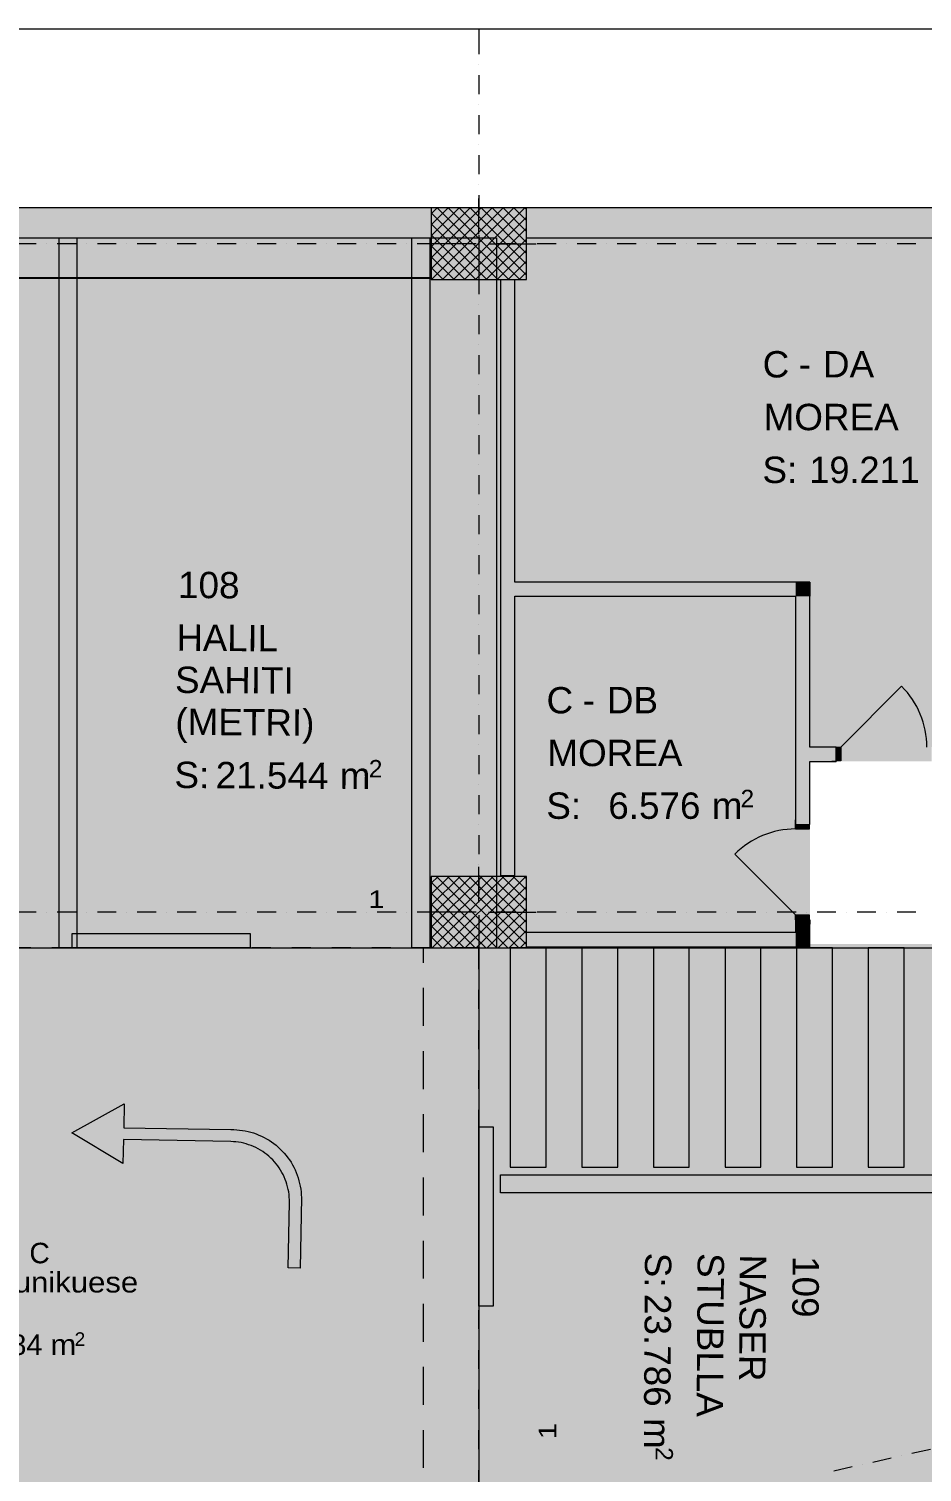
# Model space of a CAD drawing. Header units: centimetres. Extents: x -6805 to 4309, y -7338 to 617.
# Drawn here: x 586 to 1335, y -748 to 462 of the extents above; entities that cross this region are included whole.
import ezdxf

# ---------------------------------------------------------------- set-up
doc = ezdxf.new("R2010")
doc.units = ezdxf.units.CM
for name, color, linetype in [('PDF_ - DEPO_MOREA', 7, 'Continuous'), ('PDF_ - Muret e reja', 7, 'Continuous'), ('PDF_- GARAZHE', 7, 'Continuous'), ('PDF_A - Fill Zone', 7, 'Continuous'), ('PDF_A - Muret', 7, 'Continuous'), ('PDF_A - Shtyllat', 7, 'Continuous')]:
    doc.layers.add(name, color=color, linetype=linetype)
for name, color, linetype, true_color in [('PDF_ - rruga_ndarjet anesore', 7, 'Continuous', 0x7f7f7f), ('PDF_ - SHENJAT_RRUGA', 7, 'Continuous', 0x7f7f7f), ('PDF_ - zebrat', 7, 'Continuous', 0x7f7f7f), ('PDF_065 Möbel Einrichtung', 7, 'Continuous', 0x7f7f7f), ('PDF_A - Akset', 7, 'Continuous', 0xfd4435), ('PDF_A - Pllaka Themel', 7, 'Continuous', 0x7f7f7f), ('PDF_A -Polyline', 7, 'Continuous', 0x7f7f7f)]:
    doc.layers.add(name, color=color, linetype=linetype, true_color=true_color)
doc.styles.add('PDF Arial', font='')
doc.styles.get('PDF Arial').set_extended_font_data('Arial')

msp = doc.modelspace()

# ---------------------------------------------------------------- hatches: boundary and pattern name
at = {"layer": 'PDF_ - DEPO_MOREA', "true_color": 0x029e21, "transparency": 33554559}
for points in [[(993.8, -1.4), (993.8, 254.6), (1003.6, 252.3), (1003.6, 287.3), (1494, 287.3), (1494, 252.3), (1619.1, 252.3), (1619.1, -1.4), (1361.3, -1.4), (1361.3, -139.8), (1241.2, -139.8), (1241.2, -1.4)], [(1003.6, -295.2), (1003.6, -248.2), (993.8, -247.4), (993.8, -13.4), (1229.2, -13.4), (1229.2, -295.2)]]:
    msp.add_hatch(color=104, dxfattribs=at).paths.add_polyline_path(points)
at = {"layer": 'PDF_ - SHENJAT_RRUGA', "true_color": 0xffffff, "transparency": 33554559}
msp.add_hatch(color=7, dxfattribs=at).paths.add_polyline_path([(665.9, -439), (665.6, -459), (755.6, -460.6), (758, -460.6), (760.4, -460.7), (762.8, -460.9), (765.2, -461.2), (767.5, -461.6), (769.9, -462.1), (772.2, -462.7), (774.5, -463.4), (776.8, -464.2), (779, -465.1), (781.2, -466), (783.4, -467.1), (785.5, -468.2), (787.5, -469.5), (789.5, -470.8), (791.5, -472.2), (793.4, -473.7), (795.2, -475.2), (796.9, -476.9), (798.6, -478.6), (800.3, -480.3), (801.8, -482.2), (803.3, -484.1), (804.7, -486), (806, -488), (807.2, -490.1), (808.3, -492.2), (809.4, -494.4), (810.3, -496.6), (811.2, -498.8), (812, -501.1), (812.6, -503.4), (813.2, -505.7), (813.7, -508.1), (814.1, -510.4), (814.4, -512.8), (814.6, -515.2), (814.7, -517.6), (813.6, -576.7), (803.6, -576.6), (804.6, -521.5), (804.6, -519.4), (804.5, -517.2), (804.3, -515), (804, -512.8), (803.6, -510.7), (803.1, -508.6), (802.5, -506.4), (801.9, -504.4), (801.1, -502.3), (800.3, -500.3), (799.3, -498.3), (798.3, -496.4), (797.2, -494.5), (796.1, -492.7), (794.8, -490.9), (793.5, -489.2), (792, -487.5), (790.6, -485.9), (789, -484.4), (787.4, -482.9), (785.7, -481.5), (784, -480.2), (782.2, -478.9), (780.3, -477.8), (778.4, -476.7), (776.5, -475.7), (774.5, -474.8), (772.5, -473.9), (770.4, -473.2), (768.4, -472.5), (766.3, -472), (764.1, -471.5), (762, -471.1), (759.8, -470.9), (757.6, -470.7), (755.4, -470.6), (665.4, -469), (665, -489), (622, -463.2)])
at = {"layer": 'PDF_A - Fill Zone', "true_color": 0x93a0c6, "transparency": 33554559}
msp.add_hatch(color=253, dxfattribs=at).paths.add_polyline_path([(-447.7, -308.2), (916.9, -308.2), (916.9, -1306.8), (921.3, -1326.4), (872.5, -1337.3), (1189.1, -2748.5), (667.5, -2865.5), (356, -1477.3), (321, -1485.2), (248.4, -1161.5), (-99.9, -1161.5), (-99.9, -1589.4), (-447.7, -1589.4)])
at = {"layer": 'PDF_A - Pllaka Themel', "true_color": 0xd5d5d5, "transparency": 33554559}
h = msp.add_hatch(color=254, dxfattribs=at)
h.paths.add_polyline_path([(-5581.9, -878.8), (-5581.9, -838.7), (-5657, -838.7), (-5657, -378.3), (-5642, -378.3), (-5642, 287.3), (-2884.7, 287.3), (-432.6, 287.3), (-419.8, 287.3), (978.3, 287.3), (978.3, -308.2), (1644.1, -308.2), (1644.1, -1142.4), (931, -1302.4), (1552.2, -1164.4), (1863.2, -2555.1), (1863.3, -2555.1), (2158.7, -3867.3), (2155.2, -3868), (2646.9, -6059.2), (2017.8, -6200.4), (2017.7, -6199.9), (-1597, -7011), (-1702.7, -6540.3), (-1846.3, -6572.5), (-1977, -6060.1), (-1982.5, -5964.4), (-1839, -5932.3), (-2055.7, -4966.3), (-2419.3, -4966.3), (-2929.7, -4966.3), (-2929.7, -2144.8), (-2909.7, -2144.8), (-2904.7, -1595.7), (-4731.2, -1619.4), (-4671.2, -1619.4), (-4671.2, -2159.8), (-5099, -2159.8), (-5102.5, -2159.8), (-5106, -2159.6), (-5109.5, -2159.4), (-5113, -2159), (-5116.5, -2158.6), (-5120, -2158), (-5123.4, -2157.4), (-5126.9, -2156.7), (-5130.3, -2155.8), (-5133.7, -2154.9), (-5137, -2153.9), (-5140.4, -2152.8), (-5143.6, -2151.6), (-5146.9, -2150.3), (-5150.1, -2148.9), (-5153.3, -2147.4), (-5156.4, -2145.9), (-5159.5, -2144.2), (-5162.6, -2142.5), (-5165.6, -2140.6), (-5168.5, -2138.7), (-5171.4, -2136.7), (-5174.3, -2134.7), (-5177, -2132.5), (-5179.7, -2130.3), (-5182.4, -2128), (-5185, -2125.6), (-5187.5, -2123.2), (-5189.9, -2120.6), (-5192.3, -2118.1), (-5194.6, -2115.4), (-5196.8, -2112.7), (-5199, -2109.9), (-5201.1, -2107.1), (-5203, -2104.2), (-5205, -2101.3), (-5206.8, -2098.3), (-5208.5, -2095.2), (-5210.2, -2092.1), (-5211.7, -2089), (-5213.2, -2085.8), (-5214.6, -2082.6), (-5215.9, -2079.3), (-5217.1, -2076), (-5218.2, -2072.7), (-5219.2, -2069.3), (-5220.2, -2065.9), (-5221, -2062.5), (-5221.7, -2059.1), (-5222.4, -2055.7), (-5222.9, -2052.2), (-5223.3, -2048.7), (-5223.7, -2045.2), (-5223.9, -2041.7), (-5224.1, -2038.2), (-5224.1, -2034.7), (-5224.1, -1589.4), (-5276.7, -1564.4), (-5842.1, -1564.4), (-5842.1, -878.8)])
h.paths.add_polyline_path([(-1884.8, -2746.4), (-1725.8, -2754.1), (-263.3, -2617.9), (-272, -2578.8), (-296.8, -2580.2), (-343.5, -2075.8), (-1348.1, -2129.8), (-1534.8, -2147.2), (-1533.4, -2162), (-1836.8, -2167.5), (-1836.8, -2147.5), (-1876.8, -2147.5), (-1876.8, -2187.5), (-1531.1, -2187), (-1493.3, -2681.2), (-1884.8, -2706.4)])
h.paths.add_polyline_path([(-452.6, -1589.4), (-91.9, -1583.4), (-92.3, -1174), (283, -1174), (283, -828.7), (-419.8, -828.7), (-427.6, -828.7), (-452.6, -828.7)])
h.paths.add_polyline_path([(413.2, -3713.8), (401.1, -3715.6), (389, -3717.6), (376.9, -3719.5), (364.9, -3721.6), (352.8, -3723.8), (340.8, -3726), (328.8, -3728.3), (316.8, -3730.7), (304.8, -3733.2)])
at = {"layer": 'PDF_A - Pllaka Themel', "true_color": 0xbfbfbf, "transparency": 33554559}
h = msp.add_hatch(color=9, dxfattribs=at)
h.paths.add_polyline_path([(-5637, -378.3), (-5637, -315.2), (-447.7, -308.2), (-447.7, -308.2), (963.5, -308.2), (963.5, -763.7), (936, -763.7), (936, -863.8), (963.5, -863.8), (964.8, -1337.1), (925.7, -1345.9), (892.3, -1353.4), (988.5, -1782.6), (1104.4, -2300.9), (1195, -2706.1), (1170.6, -2711.6), (1193.4, -2813), (1455.7, -3983.1), (1827.5, -5638), (1828.4, -5640.7), (1829.1, -5643.5), (1829.9, -5646.3), (1830.5, -5649.1), (1831, -5651.9), (1831.4, -5654.7), (1831.7, -5657.6), (1831.9, -5660.4), (1832, -5663.3), (1832, -5666.1), (1831.9, -5669), (1831.7, -5671.9), (1831.4, -5674.7), (1831, -5677.5), (1830.5, -5680.4), (1829.9, -5683.2), (1829.2, -5685.9), (1828.5, -5688.7), (1827.6, -5691.4), (1826.6, -5694.1), (1825.5, -5696.8), (1824.4, -5699.4), (1823.1, -5701.9), (1821.8, -5704.5), (1820.4, -5707), (1818.8, -5709.4), (1817.3, -5711.8), (1815.6, -5714.1), (1813.8, -5716.3), (1812, -5718.5), (1810.1, -5720.7), (1808.1, -5722.7), (1806, -5724.7), (1803.9, -5726.6), (1801.7, -5728.5), (1799.5, -5730.2), (1797.2, -5731.9), (1794.8, -5733.5), (1792.4, -5735.1), (1789.9, -5736.5), (1787.4, -5737.8), (1784.8, -5739.1), (1782.2, -5740.3), (1779.5, -5741.3), (1776.8, -5742.3), (-1865.8, -6559.8), (-1972, -6060.1), (1187.4, -5351.2), (1189.5, -5350.7), (1191.6, -5350.1), (1193.7, -5349.4), (1195.7, -5348.6), (1197.7, -5347.8), (1199.7, -5346.8), (1201.6, -5345.8), (1203.5, -5344.6), (1205.3, -5343.4), (1207.1, -5342.2), (1208.8, -5340.8), (1210.4, -5339.3), (1212, -5337.8), (1213.5, -5336.3), (1214.9, -5334.6), (1216.3, -5332.9), (1217.6, -5331.2), (1218.8, -5329.3), (1219.9, -5327.5), (1221, -5325.5), (1221.9, -5323.6), (1222.8, -5321.6), (1223.5, -5319.5), (1224.2, -5317.5), (1224.8, -5315.4), (1225.3, -5313.2), (1225.7, -5311.1), (1226, -5308.9), (1226.2, -5306.8), (1226.3, -5304.6), (1226.4, -5302.4), (1226.3, -5300.2), (1226.1, -5298), (1225.8, -5295.9), (1225.5, -5293.7), (1225, -5291.6), (967.7, -4148), (967.2, -4145.8), (966.5, -4143.7), (965.8, -4141.6), (964.9, -4139.5), (964, -4137.5), (963, -4135.5), (961.9, -4133.5), (960.7, -4131.7), (959.4, -4129.8), (958, -4128), (956.6, -4126.3), (955.1, -4124.7), (953.5, -4123.1), (951.9, -4121.6), (950.1, -4120.2), (948.4, -4118.8), (946.5, -4117.6), (944.6, -4116.4), (942.7, -4115.3), (940.7, -4114.2), (938.7, -4113.3), (936.6, -4112.5), (934.5, -4111.7), (932.3, -4111.1), (930.2, -4110.5), (928, -4110.1), (925.8, -4109.7), (923.6, -4109.5), (921.3, -4109.3), (919.1, -4109.3), (916.9, -4109.3), (914.6, -4109.5), (912.4, -4109.7), (910.2, -4110.1), (908, -4110.5), (526.4, -4196.1), (467.8, -4209.3), (455.6, -4213.1), (443.4, -4217), (431.2, -4221), (419.1, -4225.1), (406.9, -4229.3), (394.9, -4233.6), (382.8, -4238), (370.8, -4242.5), (358.8, -4247.1), (346.9, -4251.7), (335, -4256.5), (323.1, -4261.4), (311.3, -4266.3), (299.5, -4271.3), (287.8, -4276.4), (276.1, -4281.7), (264.4, -4287), (252.8, -4292.3), (241.2, -4297.8), (229.6, -4303.4), (218.1, -4309.1), (206.7, -4314.8), (195.3, -4320.7), (183.9, -4326.6), (172.6, -4332.6), (161.3, -4338.7), (150.1, -4344.9), (138.9, -4351.2), (127.8, -4357.5), (116.7, -4364), (105.7, -4370.5), (94.7, -4377.1), (83.8, -4383.8), (72.9, -4390.6), (62.1, -4397.5), (51.3, -4404.4), (40.6, -4411.4), (29.9, -4418.6), (19.3, -4425.8), (8.8, -4433), (-1.7, -4440.4), (-13.4, -4447.8), (-25.2, -4455.1), (-37, -4462.3), (-48.8, -4469.4), (-60.7, -4476.4), (-72.7, -4483.4), (-84.7, -4490.2), (-96.7, -4497), (-108.8, -4503.7), (-121, -4510.3), (-133.1, -4516.8), (-145.4, -4523.3), (-157.7, -4529.6), (-170, -4535.9), (-182.3, -4542.1), (-194.8, -4548.2), (-207.2, -4554.2), (-219.7, -4560.1), (-232.3, -4565.9), (-244.8, -4571.6), (-257.5, -4577.3), (-270.1, -4582.8), (-282.8, -4588.3), (-295.6, -4593.6), (-308.3, -4598.9), (-321.1, -4604.1), (-334, -4609.2), (-346.9, -4614.2), (-359.8, -4619.1), (-372.8, -4623.9), (-385.7, -4628.7), (-398.8, -4633.3), (-411.8, -4637.9), (-424.9, -4642.3), (-438, -4646.7), (-451.2, -4650.9), (-464.4, -4655.1), (-477.6, -4659.2), (-490.8, -4663.2), (-2040.8, -5011), (-2050.8, -4966.3), (-2414.3, -4966.3), (-2414.3, -4749.4), (-2414.6, -2387.8), (-2414.6, -2276.5), (-2415.1, -2272.8), (-2415.6, -2269.1), (-2416.3, -2265.4), (-2417.1, -2261.8), (-2417.9, -2258.1), (-2418.9, -2254.5), (-2419.9, -2251), (-2421.1, -2247.4), (-2422.3, -2243.9), (-2423.6, -2240.4), (-2425.1, -2236.9), (-2426.6, -2233.5), (-2428.2, -2230.2), (-2429.8, -2226.8), (-2431.6, -2223.5), (-2433.4, -2220.3), (-2435.4, -2217.1), (-2437.4, -2214), (-2439.5, -2210.9), (-2441.7, -2207.8), (-2443.9, -2204.9), (-2446.3, -2202), (-2448.7, -2199.1), (-2451.1, -2196.3), (-2453.7, -2193.6), (-2456.3, -2190.9), (-2459, -2188.3), (-2461.7, -2185.8), (-2464.6, -2183.4), (-2467.4, -2181), (-2470.4, -2178.7), (-2473.4, -2176.5), (-2476.4, -2174.4), (-2479.6, -2172.3), (-2482.7, -2170.3), (-2485.9, -2168.4), (-2489.2, -2166.6), (-2492.5, -2164.9), (-2495.8, -2163.2), (-2499.2, -2161.7), (-2502.7, -2160.2), (-2506.1, -2158.9), (-2509.6, -2157.6), (-2513.2, -2156.4), (-2904.7, -2164.8), (-2899.7, -1589.4), (-2414.3, -1589.4), (-2414.3, -828.7), (-4726.3, -828.7), (-4726.3, -1619.4), (-5219.2, -1619.3), (-5219.2, -2036.1), (-5219.2, -2034.7), (-5219.2, -1589.4), (-5271.7, -1564.4), (-5253.4, -1564.4), (-5253.4, -878.8), (-5577, -878.8), (-5577, -838.7), (-5652, -838.7), (-5652, -378.3)])
h.paths.add_polyline_path([(-1883.9, -1589.4), (-1863.8, -1589.4), (-1863.8, -1634.4), (-1863.9, -1634.4), (-1863.9, -2147.2), (-1836.5, -2147.5), (-1871.9, -2147.5), (-1871.9, -2187.5), (-1831.8, -2187.4), (-1831.8, -2147.5), (-1529.5, -2150.6), (-1526.5, -2182.5), (-1488.4, -2681.2), (-1718.5, -2706.4), (-1879.8, -2706.4), (-1879.8, -2746.4), (-1720.8, -2754.1), (-221.3, -2598.2), (-135.8, -2979.1), (-1425.4, -3268.5), (-1880.4, -3268.5), (-1873.5, -4356.8), (-1873.8, -4358.9), (-1873.9, -4361.1), (-1873.9, -4363.2), (-1873.9, -4365.3), (-1873.7, -4367.5), (-1873.5, -4369.6), (-1873.1, -4371.7), (-1872.7, -4373.8), (-1872.1, -4375.8), (-1871.5, -4377.9), (-1870.8, -4379.9), (-1869.9, -4381.8), (-1869, -4383.8), (-1868.1, -4385.7), (-1867, -4387.5), (-1865.8, -4389.3), (-1864.6, -4391), (-1863.3, -4392.7), (-1861.9, -4394.3), (-1860.4, -4395.9), (-1858.9, -4397.4), (-1857.3, -4398.8), (-1855.6, -4400.1), (-1853.9, -4401.4), (-1852.1, -4402.5), (-1850.3, -4403.6), (-1848.4, -4404.6), (-1846.5, -4405.6), (-1844.5, -4406.4), (-1842.5, -4407.1), (-1840.5, -4407.8), (-1838.4, -4408.4), (-1836.3, -4408.8), (-1834.2, -4409.2), (-1832.1, -4409.5), (-1830, -4409.6), (-1827.9, -4409.7), (-1825.7, -4409.7), (-1823.6, -4409.6), (-1821.5, -4409.4), (-1819.4, -4409.1), (-657.9, -4148.4), (-657.8, -4149), (-640.9, -4142.1), (-624, -4135.1), (-607.1, -4128.1), (-590.3, -4120.9), (-573.5, -4113.7), (-556.8, -4106.4), (-540.1, -4099), (-523.4, -4091.5), (-506.8, -4083.9), (-490.2, -4076.2), (-473.7, -4068.5), (-457.2, -4060.6), (-440.7, -4052.7), (-424.3, -4044.6), (-407.9, -4036.5), (-391.6, -4028.3), (-375.3, -4020), (-359.1, -4011.7), (-342.9, -4003.2), (-326.7, -3994.7), (-310.6, -3986), (-294.5, -3977.3), (-278.5, -3968.5), (-262.6, -3959.6), (-246.7, -3950.7), (-230.8, -3941.6), (-215, -3932.5), (-199.2, -3923.3), (-183.5, -3913.9), (-171.8, -3907.7), (-160, -3901.5), (-148.2, -3895.4), (-136.4, -3889.4), (-124.5, -3883.4), (-112.6, -3877.6), (-100.6, -3871.8), (-88.6, -3866.2), (-76.6, -3860.6), (-64.5, -3855.1), (-52.3, -3849.7), (-40.2, -3844.4), (-28, -3839.2), (-15.7, -3834), (-3.5, -3829), (8.9, -3824), (21.2, -3819.1), (33.6, -3814.4), (46, -3809.7), (58.5, -3805.1), (71, -3800.6), (83.5, -3796.1), (96, -3791.8), (108.6, -3787.6), (121.2, -3783.4), (133.9, -3779.4), (146.5, -3775.4), (159.2, -3771.5), (172, -3767.8), (184.7, -3764.1), (197.5, -3760.5), (210.3, -3757), (223.1, -3753.6), (236, -3750.3), (248.9, -3747.1), (261.8, -3743.9), (274.7, -3740.9), (287.6, -3738), (300.6, -3735.1), (313.6, -3732.4), (326.6, -3729.7), (339.6, -3727.2), (352.7, -3724.7), (365.8, -3722.3), (378.8, -3720.1), (391.9, -3717.9), (405, -3715.8), (418.2, -3713.8), (787.3, -3631), (789.4, -3630.5), (791.5, -3629.8), (793.5, -3629.1), (795.6, -3628.3), (797.6, -3627.5), (799.5, -3626.5), (801.4, -3625.4), (803.3, -3624.3), (805.1, -3623.1), (806.9, -3621.8), (808.6, -3620.4), (810.2, -3619), (811.8, -3617.5), (813.3, -3615.9), (814.7, -3614.2), (816.1, -3612.5), (817.4, -3610.8), (818.6, -3609), (819.7, -3607.1), (820.7, -3605.2), (821.7, -3603.2), (822.6, -3601.2), (823.4, -3599.2), (824.1, -3597.1), (824.7, -3595), (825.2, -3592.9), (825.6, -3590.8), (825.9, -3588.6), (826.2, -3586.4), (826.3, -3584.3), (826.3, -3582.1), (826.3, -3579.9), (826.1, -3577.7), (825.9, -3575.5), (825.6, -3573.4), (825.1, -3571.2), (681.4, -2927.9), (734.4, -2916), (711.6, -2814.6), (658.7, -2826.4), (288, -1174), (288, -828.7), (-447.7, -828.7), (-1883.9, -828.7)])

# ---------------------------------------------------------------- linework, layer by layer
msp.add_lwpolyline([(314.9, 253.8), (922.9, 253.8)])
at = {"layer": 'PDF_ - Muret e reja', "lineweight": 0}
for points in [[(981.8, 252.3), (981.8, -247.4)], [(993.8, -1.4), (993.8, 252.3)], [(1241.2, -1.4), (993.8, -1.4)], [(1241.2, -1.4), (1241.2, -13.4)], [(993.8, -247.4), (993.8, -13.4)], [(993.8, -13.4), (1229.2, -13.4)], [(1229.2, -13.4), (1229.2, -204.6)], [(1241.2, -139.8), (1241.2, -13.4)], [(1267.2, -139.8), (1318.2, -88.8)], [(1263.2, -139.8), (1241.2, -139.8)], [(1263.2, -139.8), (1259.5, -139.8)], [(1263.2, -139.8), (1259.5, -139.8)], [(1263.2, -139.8), (1259.5, -139.8)], [(1263.2, -139.8), (1263.2, -151.3)], [(1263.2, -139.8), (1267.2, -139.8)], [(1263.2, -151.3), (1263.2, -139.8)], [(1263.2, -139.8), (1263.2, -151.3)], [(1263.2, -139.8), (1263.2, -151.3)], [(1267.2, -139.8), (1267.2, -151.3)], [(1241.2, -204.6), (1241.2, -151.8)], [(1241.2, -151.8), (1263.2, -151.8)], [(1263.2, -151.8), (1259.5, -151.8)], [(1263.2, -151.8), (1259.5, -151.8)], [(1263.2, -151.8), (1259.5, -151.8)], [(1263.2, -151.3), (1263.2, -151.8)], [(1267.2, -151.3), (1263.2, -151.3)], [(1263.2, -151.3), (1263.2, -151.8)], [(1263.2, -151.3), (1263.2, -151.8)], [(1229.2, -204.6), (1229.2, -200.9)], [(1229.2, -204.6), (1229.2, -200.9)], [(1229.2, -204.6), (1229.2, -200.9)], [(1229.2, -204.6), (1240.7, -204.6)], [(1229.2, -208.6), (1229.2, -204.6)], [(1229.2, -204.6), (1240.7, -204.6)], [(1229.2, -204.6), (1240.7, -204.6)], [(1229.2, -204.6), (1240.7, -204.6)], [(1240.7, -204.6), (1241.2, -204.6)], [(1240.7, -204.6), (1240.7, -208.6)], [(1240.7, -204.6), (1241.2, -204.6)], [(1240.7, -204.6), (1241.2, -204.6)], [(1241.2, -204.6), (1241.2, -200.9)], [(1241.2, -204.6), (1241.2, -200.9)], [(1241.2, -204.6), (1241.2, -200.9)], [(1240.7, -208.6), (1229.2, -208.6)], [(1229.2, -280.6), (1178.3, -229.7)], [(981.8, -247.4), (993.8, -247.4)], [(1229.2, -284.6), (1229.2, -280.6)], [(1229.2, -280.6), (1240.7, -280.6)], [(1229.2, -284.6), (1229.2, -288.4)], [(1229.2, -284.6), (1240.7, -284.6)], [(1229.2, -284.6), (1229.2, -295.2)], [(1240.7, -284.6), (1229.2, -284.6)], [(1229.2, -284.6), (1240.7, -284.6)], [(1229.2, -284.6), (1240.7, -284.6)], [(1229.2, -284.6), (1229.2, -288.4)], [(1229.2, -284.6), (1229.2, -288.4)], [(1240.7, -280.6), (1240.7, -284.6)], [(1240.7, -284.6), (1241.2, -284.6)], [(1240.7, -284.6), (1241.2, -284.6)], [(1240.7, -284.6), (1241.2, -284.6)], [(1241.2, -284.6), (1241.2, -288.4)], [(1241.2, -295.2), (1241.2, -284.6)], [(1241.2, -284.6), (1241.2, -288.4)], [(1241.2, -284.6), (1241.2, -288.4)], [(1229.2, -295.2), (1003.6, -295.2)], [(1241.2, -307.2), (1241.2, -295.2)], [(1003.6, -307.2), (1241.2, -307.2)]]:
    msp.add_lwpolyline(points, dxfattribs=at)
for centre, start, end in [((1267.2, -139.8), 0.0077, 44.9993), ((1229.2, -280.6), 89.9986, 135.0037)]:
    msp.add_arc(centre, 72.1, start, end, dxfattribs=at)
at = {"layer": 'PDF_ - Muret e reja', "transparency": 33554559}
for points in [[(993.8, 252.3), (993.8, -247.4), (981.8, 252.3), (981.8, -247.4)], [(1229.2, -1.4), (1229.2, -13.4), (993.8, -1.4), (993.8, -13.4)], [(1229.2, -13.4), (1241.2, -1.4), (1241.2, -13.4)], [(1229.2, -13.4), (1229.2, -1.4), (1241.2, -1.4)], [(1229.2, -13.4), (1241.2, -13.4), (1229.2, -204.6), (1241.2, -204.6)], [(1241.2, -151.8), (1241.2, -139.8), (1263.2, -151.8), (1263.2, -139.8)], [(1229.2, -295.2), (1229.2, -284.6), (1241.2, -295.2), (1241.2, -284.6)], [(1229.2, -295.2), (1229.2, -307.2), (1003.6, -295.2), (1003.6, -307.2)], [(1229.2, -295.2), (1241.2, -295.2), (1241.2, -307.2)], [(1229.2, -307.2), (1229.2, -295.2), (1241.2, -307.2)]]:
    msp.add_solid(points, dxfattribs=at)
at = {"layer": 'PDF_ - Muret e reja', "color": 7, "true_color": 0xffffff, "transparency": 33554559}
for points in [[(1263.2, -139.8), (1343.3, -139.8), (1263.2, -151.8), (1343.3, -151.8)], [(1263.2, -139.8), (1267.2, -139.8), (1263.2, -151.3), (1267.2, -151.3)], [(1229.2, -284.6), (1229.2, -204.6), (1241.2, -284.6), (1241.2, -204.6)], [(1240.7, -204.6), (1240.7, -208.6), (1229.2, -204.6), (1229.2, -208.6)], [(1229.2, -284.6), (1229.2, -280.6), (1240.7, -284.6), (1240.7, -280.6)]]:
    msp.add_solid(points, dxfattribs=at)
at = {"layer": 'PDF_ - rruga_ndarjet anesore', "lineweight": 0}
for points in [[(622.3, -308.2), (622.3, -296.2)], [(622.3, -296.2), (771.8, -296.2)], [(771.8, -296.2), (771.8, -308.2)], [(771.8, -308.2), (622.3, -308.2)], [(963.5, -608.5), (963.5, -458.3)], [(963.5, -458.3), (975.5, -458.3)], [(975.5, -458.3), (975.5, -608.5)], [(975.5, -608.5), (963.5, -608.5)]]:
    msp.add_lwpolyline(points, dxfattribs=at)
at = {"layer": 'PDF_ - rruga_ndarjet anesore', "color": 7, "true_color": 0xffffff, "transparency": 33554559}
for points in [[(622.3, -308.2), (622.3, -296.2), (771.8, -308.2), (771.8, -296.2)], [(963.5, -608.5), (963.5, -458.3), (975.5, -608.5), (975.5, -458.3)]]:
    msp.add_solid(points, dxfattribs=at)
at = {"layer": 'PDF_ - SHENJAT_RRUGA', "lineweight": 0}
for points in [[(622, -463.2), (665.9, -439)], [(665.9, -439), (665.6, -459)], [(665.6, -459), (755.6, -460.6)], [(665, -489), (622, -463.2)], [(665.4, -469), (665, -489)], [(755.4, -470.6), (665.4, -469)], [(757.6, -470.7), (755.4, -470.6)], [(755.6, -460.6), (758, -460.6)], [(759.8, -470.9), (757.6, -470.7)], [(758, -460.6), (760.4, -460.7)], [(762, -471.1), (759.8, -470.9)], [(760.4, -460.7), (762.8, -460.9)], [(764.1, -471.5), (762, -471.1)], [(762.8, -460.9), (765.2, -461.2)], [(766.3, -472), (764.1, -471.5)], [(765.2, -461.2), (767.5, -461.6)], [(768.4, -472.5), (766.3, -472)], [(767.5, -461.6), (769.9, -462.1)], [(769.9, -462.1), (772.2, -462.7)], [(772.2, -462.7), (774.5, -463.4)], [(774.5, -463.4), (776.8, -464.2)], [(776.8, -464.2), (779, -465.1)], [(779, -465.1), (781.2, -466)], [(781.2, -466), (783.4, -467.1)], [(783.4, -467.1), (785.5, -468.2)], [(785.5, -468.2), (787.5, -469.5)], [(787.5, -469.5), (789.5, -470.8)], [(789.5, -470.8), (791.5, -472.2)], [(770.4, -473.2), (768.4, -472.5)], [(772.5, -473.9), (770.4, -473.2)], [(774.5, -474.8), (772.5, -473.9)], [(776.5, -475.7), (774.5, -474.8)], [(778.4, -476.7), (776.5, -475.7)], [(780.3, -477.8), (778.4, -476.7)], [(782.2, -478.9), (780.3, -477.8)], [(784, -480.2), (782.2, -478.9)], [(785.7, -481.5), (784, -480.2)], [(787.4, -482.9), (785.7, -481.5)], [(789, -484.4), (787.4, -482.9)], [(791.5, -472.2), (793.4, -473.7)], [(793.4, -473.7), (795.2, -475.2)], [(795.2, -475.2), (796.9, -476.9)], [(796.9, -476.9), (798.6, -478.6)], [(798.6, -478.6), (800.3, -480.3)], [(800.3, -480.3), (801.8, -482.2)], [(801.8, -482.2), (803.3, -484.1)], [(803.3, -484.1), (804.7, -486)], [(790.6, -485.9), (789, -484.4)], [(792, -487.5), (790.6, -485.9)], [(793.5, -489.2), (792, -487.5)], [(794.8, -490.9), (793.5, -489.2)], [(796.1, -492.7), (794.8, -490.9)], [(797.2, -494.5), (796.1, -492.7)], [(798.3, -496.4), (797.2, -494.5)], [(804.7, -486), (806, -488)], [(806, -488), (807.2, -490.1)], [(807.2, -490.1), (808.3, -492.2)], [(808.3, -492.2), (809.4, -494.4)], [(809.4, -494.4), (810.3, -496.6)], [(799.3, -498.3), (798.3, -496.4)], [(800.3, -500.3), (799.3, -498.3)], [(801.1, -502.3), (800.3, -500.3)], [(801.9, -504.4), (801.1, -502.3)], [(802.5, -506.4), (801.9, -504.4)], [(803.1, -508.6), (802.5, -506.4)], [(810.3, -496.6), (811.2, -498.8)], [(811.2, -498.8), (812, -501.1)], [(812, -501.1), (812.6, -503.4)], [(812.6, -503.4), (813.2, -505.7)], [(813.2, -505.7), (813.7, -508.1)], [(813.7, -508.1), (814.1, -510.4)], [(803.6, -510.7), (803.1, -508.6)], [(804, -512.8), (803.6, -510.7)], [(804.3, -515), (804, -512.8)], [(804.5, -517.2), (804.3, -515)], [(804.6, -519.4), (804.5, -517.2)], [(804.6, -521.5), (804.6, -519.4)], [(814.7, -517.6), (813.6, -576.7)], [(814.1, -510.4), (814.4, -512.8)], [(814.4, -512.8), (814.6, -515.2)], [(814.6, -515.2), (814.7, -517.6)], [(803.6, -576.6), (804.6, -521.5)], [(813.6, -576.7), (803.6, -576.6)]]:
    msp.add_lwpolyline(points, dxfattribs=at)
at = {"layer": 'PDF_ - zebrat', "lineweight": 0}
for points in [[(989.9, -308.2), (989.9, -492.1)], [(1019.9, -308.2), (989.9, -308.2)], [(1019.9, -492.1), (1019.9, -308.2)], [(1050, -308.2), (1050, -492.1)], [(1080, -308.2), (1050, -308.2)], [(1080, -492.1), (1080, -308.2)], [(1110, -308.2), (1110, -492.1)], [(1140, -308.2), (1110, -308.2)], [(1140, -492.1), (1140, -308.2)], [(1170.1, -308.2), (1170.1, -492.1)], [(1200.1, -308.2), (1170.1, -308.2)], [(1200.1, -492.1), (1200.1, -308.2)], [(1230.1, -308.2), (1230.1, -492.1)], [(1260.1, -308.2), (1230.1, -308.2)], [(1260.1, -492.1), (1260.1, -308.2)], [(1290.2, -308.2), (1290.2, -492.1)], [(1320.2, -308.2), (1290.2, -308.2)], [(1320.2, -492.1), (1320.2, -308.2)], [(989.9, -492.1), (1019.9, -492.1)], [(1050, -492.1), (1080, -492.1)], [(1110, -492.1), (1140, -492.1)], [(1170.1, -492.1), (1200.1, -492.1)], [(1230.1, -492.1), (1260.1, -492.1)], [(1290.2, -492.1), (1320.2, -492.1)]]:
    msp.add_lwpolyline(points, dxfattribs=at)
at = {"layer": 'PDF_ - zebrat', "color": 7, "true_color": 0xffffff, "transparency": 33554559}
for points in [[(989.9, -308.2), (1019.9, -308.2), (989.9, -492.1), (1019.9, -492.1)], [(1050, -308.2), (1080, -308.2), (1050, -492.1), (1080, -492.1)], [(1110, -308.2), (1140, -308.2), (1110, -492.1), (1140, -492.1)], [(1170.1, -308.2), (1200.1, -308.2), (1170.1, -492.1), (1200.1, -492.1)], [(1230.1, -308.2), (1260.1, -308.2), (1230.1, -492.1), (1260.1, -492.1)], [(1290.2, -308.2), (1320.2, -308.2), (1290.2, -492.1), (1320.2, -492.1)]]:
    msp.add_solid(points, dxfattribs=at)
at = {"layer": 'PDF_- GARAZHE', "color": 254, "true_color": 0xccccff, "transparency": 33554559}
for points in [[(275.5, -308), (275.5, 287.3), (619.2, -308), (619.2, 287.3)], [(619.2, -308), (619.2, 287.3), (981.8, -308), (981.8, 287.3)], [(963.5, -304.8), (1482.2, -304.8), (963.5, -764.2), (1482.2, -764.2)]]:
    msp.add_solid(points, dxfattribs=at)
at = {"layer": 'PDF_065 Möbel Einrichtung', "lineweight": 0}
for points in [[(611.4, -308.2), (611.4, 287.3)], [(611.4, 287.3), (626.4, 287.3)], [(626.4, 287.3), (626.4, -308.2)], [(907.4, -308.2), (907.4, 287.3)], [(907.4, 287.3), (922.4, 287.3)], [(922.4, 287.3), (922.4, -308.2)], [(626.4, -308.2), (611.4, -308.2)], [(922.4, -308.2), (907.4, -308.2)], [(981.8, -513.5), (981.8, -498.5)], [(981.8, -498.5), (1482.2, -498.5)], [(1482.2, -513.5), (981.8, -513.5)]]:
    msp.add_lwpolyline(points, dxfattribs=at)
at = {"layer": 'PDF_065 Möbel Einrichtung', "color": 7, "true_color": 0xffffff, "transparency": 33554559}
for points in [[(626.4, -308.2), (611.4, -308.2), (626.4, 287.3), (611.4, 287.3)], [(922.4, -308.2), (907.4, -308.2), (922.4, 287.3), (907.4, 287.3)], [(981.8, -513.5), (981.8, -498.5), (1482.2, -513.5), (1482.2, -498.5)]]:
    msp.add_solid(points, dxfattribs=at)
at = {"layer": 'PDF_A - Akset', "lineweight": 0}
for points in [[(963.5, 462.4), (963.5, 441.3)], [(963.5, 432.5), (963.5, 432.5)], [(963.5, 423.6), (963.5, 407.7)], [(963.5, 398.9), (963.5, 398.9)], [(963.5, 390.1), (963.5, 374.2)], [(963.5, 365.4), (963.5, 365.4)], [(963.5, 356.5), (963.5, 340.7)], [(963.5, 331.8), (963.5, 331.8)], [(963.5, 323), (963.5, 307.1)], [(963.5, 298.3), (963.5, 298.3)], [(592.3, 282.3), (576.4, 282.3)], [(601.1, 282.3), (601.1, 282.3)], [(625.8, 282.3), (609.9, 282.3)], [(634.6, 282.3), (634.6, 282.3)], [(659.3, 282.3), (643.5, 282.3)], [(668.2, 282.3), (668.2, 282.3)], [(692.9, 282.3), (677, 282.3)], [(701.7, 282.3), (701.7, 282.3)], [(726.4, 282.3), (710.5, 282.3)], [(735.3, 282.3), (735.3, 282.3)], [(760, 282.3), (744.1, 282.3)], [(768.8, 282.3), (768.8, 282.3)], [(793.5, 282.3), (777.6, 282.3)], [(802.3, 282.3), (802.3, 282.3)], [(827.1, 282.3), (811.2, 282.3)], [(835.9, 282.3), (835.9, 282.3)], [(860.6, 282.3), (844.7, 282.3)], [(869.4, 282.3), (869.4, 282.3)], [(894.1, 282.3), (878.3, 282.3)], [(903, 282.3), (903, 282.3)], [(927.7, 282.3), (911.8, 282.3)], [(936.5, 282.3), (936.5, 282.3)], [(961.2, 282.3), (945.3, 282.3)], [(963.5, 289.5), (963.5, 273.6)], [(970.1, 282.3), (970.1, 282.3)], [(994.8, 282.3), (978.9, 282.3)], [(1003.6, 282.3), (1003.6, 282.3)], [(1028.3, 282.3), (1012.4, 282.3)], [(1037.1, 282.3), (1037.1, 282.3)], [(1061.8, 282.3), (1046, 282.3)], [(1070.7, 282.3), (1070.7, 282.3)], [(1095.4, 282.3), (1079.5, 282.3)], [(1104.2, 282.3), (1104.2, 282.3)], [(1128.9, 282.3), (1113, 282.3)], [(1137.8, 282.3), (1137.8, 282.3)], [(1162.5, 282.3), (1146.6, 282.3)], [(1171.3, 282.3), (1171.3, 282.3)], [(1196, 282.3), (1180.1, 282.3)], [(1204.8, 282.3), (1204.8, 282.3)], [(1229.6, 282.3), (1213.7, 282.3)], [(1238.4, 282.3), (1238.4, 282.3)], [(1263.1, 282.3), (1247.2, 282.3)], [(1271.9, 282.3), (1271.9, 282.3)], [(1296.6, 282.3), (1280.8, 282.3)], [(1305.5, 282.3), (1305.5, 282.3)], [(1330.2, 282.3), (1314.3, 282.3)], [(963.5, 264.7), (963.5, 264.7)], [(963.5, 255.9), (963.5, 240)], [(963.5, 231.2), (963.5, 231.2)], [(963.5, 222.4), (963.5, 206.5)], [(963.5, 197.7), (963.5, 197.7)], [(963.5, 188.8), (963.5, 172.9)], [(963.5, 164.1), (963.5, 164.1)], [(963.5, 155.3), (963.5, 139.4)], [(963.5, 130.6), (963.5, 130.6)], [(963.5, 121.8), (963.5, 105.9)], [(963.5, 97), (963.5, 97)], [(963.5, 88.2), (963.5, 72.3)], [(963.5, 63.5), (963.5, 63.5)], [(963.5, 54.7), (963.5, 38.8)], [(963.5, 30), (963.5, 30)], [(963.5, 21.1), (963.5, 5.2)], [(963.5, -3.6), (963.5, -3.6)], [(963.5, -12.4), (963.5, -28.3)], [(963.5, -37.1), (963.5, -37.1)], [(963.5, -46), (963.5, -61.8)], [(963.5, -70.7), (963.5, -70.7)], [(963.5, -79.5), (963.5, -95.4)], [(963.5, -104.2), (963.5, -104.2)], [(963.5, -113), (963.5, -128.9)], [(963.5, -137.8), (963.5, -137.8)], [(963.5, -146.6), (963.5, -162.5)], [(963.5, -171.3), (963.5, -171.3)], [(963.5, -180.1), (963.5, -196)], [(963.5, -204.8), (963.5, -204.8)], [(963.5, -213.7), (963.5, -229.6)], [(963.5, -238.4), (963.5, -238.4)], [(963.5, -247.2), (963.5, -263.1)], [(592.3, -278.2), (576.4, -278.2)], [(601.1, -278.2), (601.1, -278.2)], [(625.8, -278.2), (609.9, -278.2)], [(634.6, -278.2), (634.6, -278.2)], [(659.3, -278.2), (643.5, -278.2)], [(668.2, -278.2), (668.2, -278.2)], [(692.9, -278.2), (677, -278.2)], [(701.7, -278.2), (701.7, -278.2)], [(726.4, -278.2), (710.5, -278.2)], [(735.3, -278.2), (735.3, -278.2)], [(760, -278.2), (744.1, -278.2)], [(768.8, -278.2), (768.8, -278.2)], [(793.5, -278.2), (777.6, -278.2)], [(802.3, -278.2), (802.3, -278.2)], [(827.1, -278.2), (811.2, -278.2)], [(835.9, -278.2), (835.9, -278.2)], [(860.6, -278.2), (844.7, -278.2)], [(869.4, -278.2), (869.4, -278.2)], [(894.1, -278.2), (878.3, -278.2)], [(903, -278.2), (903, -278.2)], [(927.7, -278.2), (911.8, -278.2)], [(936.5, -278.2), (936.5, -278.2)], [(961.2, -278.2), (945.3, -278.2)], [(963.5, -271.9), (963.5, -271.9)], [(970.1, -278.2), (970.1, -278.2)], [(994.8, -278.2), (978.9, -278.2)], [(1003.6, -278.2), (1003.6, -278.2)], [(1028.3, -278.2), (1012.4, -278.2)], [(1037.1, -278.2), (1037.1, -278.2)], [(1061.8, -278.2), (1046, -278.2)], [(1070.7, -278.2), (1070.7, -278.2)], [(1095.4, -278.2), (1079.5, -278.2)], [(1104.2, -278.2), (1104.2, -278.2)], [(1128.9, -278.2), (1113, -278.2)], [(1137.8, -278.2), (1137.8, -278.2)], [(1162.5, -278.2), (1146.6, -278.2)], [(1171.3, -278.2), (1171.3, -278.2)], [(1196, -278.2), (1180.1, -278.2)], [(1204.8, -278.2), (1204.8, -278.2)], [(1229.6, -278.2), (1213.7, -278.2)], [(1238.4, -278.2), (1238.4, -278.2)], [(1263.1, -278.2), (1247.2, -278.2)], [(1271.9, -278.2), (1271.9, -278.2)], [(1296.6, -278.2), (1280.8, -278.2)], [(1305.5, -278.2), (1305.5, -278.2)], [(1330.2, -278.2), (1314.3, -278.2)], [(963.5, -280.8), (963.5, -296.6)], [(963.5, -305.5), (963.5, -305.5)], [(963.5, -314.3), (963.5, -330.2)], [(963.5, -339), (963.5, -339)], [(963.5, -347.8), (963.5, -363.7)], [(963.5, -372.5), (963.5, -372.5)], [(963.5, -381.4), (963.5, -397.3)], [(963.5, -406.1), (963.5, -406.1)], [(963.5, -414.9), (963.5, -430.8)], [(963.5, -439.6), (963.5, -439.6)], [(963.5, -448.5), (963.5, -464.3)], [(963.5, -473.2), (963.5, -473.2)], [(963.5, -482), (963.5, -497.9)], [(963.5, -506.7), (963.5, -506.7)], [(963.5, -515.5), (963.5, -531.4)], [(963.5, -540.3), (963.5, -540.3)], [(963.5, -549.1), (963.5, -565)], [(963.5, -573.8), (963.5, -573.8)], [(963.5, -582.6), (963.5, -598.5)], [(963.5, -607.3), (963.5, -607.3)], [(963.5, -616.2), (963.5, -632.1)], [(963.5, -640.9), (963.5, -640.9)], [(963.5, -649.7), (963.5, -665.6)], [(963.5, -674.4), (963.5, -674.4)], [(963.5, -683.3), (963.5, -699.1)], [(963.5, -708), (963.5, -708)], [(963.5, -716.8), (963.5, -732.7)], [(1309.5, -736.1), (1294, -739.6)], [(1318.1, -734.1), (1318.1, -734.1)], [(1342.3, -728.7), (1326.8, -732.2)], [(963.5, -741.5), (963.5, -741.5)], [(1276.8, -743.4), (1261.3, -746.9)], [(1285.4, -741.5), (1285.4, -741.5)]]:
    msp.add_lwpolyline(points, dxfattribs=at)
at = {"layer": 'PDF_A - Akset', "color": 21, "lineweight": 0, "true_color": 0xff9955}
for points in [[(587.8, -308.2), (571.9, -308.2)], [(596.6, -308.2), (596.6, -308.2)], [(621.3, -308.2), (605.4, -308.2)], [(630.1, -308.2), (630.1, -308.2)], [(654.9, -308.2), (639, -308.2)], [(663.7, -308.2), (663.7, -308.2)], [(688.4, -308.2), (672.5, -308.2)], [(697.2, -308.2), (697.2, -308.2)], [(721.9, -308.2), (706, -308.2)], [(730.8, -308.2), (730.8, -308.2)], [(755.5, -308.2), (739.6, -308.2)], [(764.3, -308.2), (764.3, -308.2)], [(789, -308.2), (773.1, -308.2)], [(797.8, -308.2), (797.8, -308.2)], [(822.6, -308.2), (806.7, -308.2)], [(831.4, -308.2), (831.4, -308.2)], [(856.1, -308.2), (840.2, -308.2)], [(864.9, -308.2), (864.9, -308.2)], [(889.6, -308.2), (873.8, -308.2)], [(898.5, -308.2), (898.5, -308.2)], [(923.2, -308.2), (907.3, -308.2)], [(932, -308.2), (932, -308.2)], [(963.5, -308.2), (940.8, -308.2)], [(963.5, -325.9), (963.5, -308.2)], [(963.5, -334.7), (963.5, -334.7)], [(963.5, -359.4), (963.5, -343.5)], [(963.5, -368.2), (963.5, -368.2)], [(963.5, -393), (963.5, -377.1)], [(963.5, -401.8), (963.5, -401.8)], [(963.5, -426.5), (963.5, -410.6)], [(963.5, -435.3), (963.5, -435.3)], [(963.5, -460), (963.5, -444.1)], [(963.5, -468.9), (963.5, -468.9)], [(963.5, -493.6), (963.5, -477.7)], [(963.5, -502.4), (963.5, -502.4)], [(963.5, -527.1), (963.5, -511.2)], [(963.5, -535.9), (963.5, -535.9)], [(963.5, -560.7), (963.5, -544.8)], [(963.5, -569.5), (963.5, -569.5)], [(963.5, -594.2), (963.5, -578.3)], [(963.5, -603), (963.5, -603)], [(963.5, -627.7), (963.5, -611.9)], [(963.5, -636.6), (963.5, -636.6)], [(963.5, -661.3), (963.5, -645.4)], [(963.5, -670.1), (963.5, -670.1)], [(963.5, -694.8), (963.5, -678.9)], [(963.5, -703.7), (963.5, -703.7)], [(963.5, -728.4), (963.5, -712.5)], [(963.5, -737.2), (963.5, -737.2)], [(963.5, -763.7), (963.5, -746)]]:
    msp.add_lwpolyline(points, dxfattribs=at)
at = {"layer": 'PDF_A - Muret', "lineweight": 0}
for points in [[(923.5, 312.3), (315.5, 312.3)], [(1494, 312.3), (1003.6, 312.3)], [(315.5, 287.3), (923.5, 287.3)], [(1003.6, 287.3), (1494, 287.3)]]:
    msp.add_lwpolyline(points, dxfattribs=at)
at = {"layer": 'PDF_A - Muret', "transparency": 33554559}
for points in [[(923.5, 312.3), (923.5, 287.3), (315.5, 312.3), (315.5, 287.3)], [(1494, 312.3), (1494, 287.3), (1003.6, 312.3), (1003.6, 287.3)]]:
    msp.add_solid(points, dxfattribs=at)
at = {"layer": 'PDF_A - Pllaka Themel', "lineweight": 0}
for points in [[(-447.7, 462.4), (1794.2, 462.4)], [(-419.8, 287.3), (978.3, 287.3)], [(978.3, 287.3), (978.3, -308.2)], [(-447.7, -308.2), (963.5, -308.2)], [(963.5, -308.2), (963.5, -763.7)], [(978.3, -308.2), (1644.1, -308.2)]]:
    msp.add_lwpolyline(points, dxfattribs=at)
at = {"layer": 'PDF_A - Shtyllat', "lineweight": 0}
for points in [[(963.5, 290.3), (963.5, 320.3)], [(923.5, 261.2), (974.6, 312.3)], [(923.5, 270.4), (965.4, 312.3)], [(923.5, 279.6), (956.2, 312.3)], [(923.5, 288.8), (947, 312.3)], [(923.5, 298), (937.8, 312.3)], [(923.5, 307.2), (928.6, 312.3)], [(923.5, 312.3), (923.5, 252.3)], [(1003.6, 312.3), (923.5, 312.3)], [(979.5, 252.3), (923.5, 308.2)], [(923.8, 252.3), (983.8, 312.3)], [(988.7, 252.3), (928.6, 312.3)], [(933, 252.3), (993, 312.3)], [(997.9, 252.3), (937.8, 312.3)], [(942.2, 252.3), (1002.2, 312.3)], [(1003.6, 255.8), (947, 312.3)], [(951.4, 252.3), (1003.6, 304.4)], [(1003.6, 265), (956.2, 312.3)], [(1003.6, 274.2), (965.4, 312.3)], [(1003.6, 283.4), (974.6, 312.3)], [(1003.6, 292.6), (983.8, 312.3)], [(1003.6, 301.8), (993, 312.3)], [(1003.6, 311), (1002.2, 312.3)], [(1003.6, 252.3), (1003.6, 312.3)], [(970.3, 252.3), (923.5, 299)], [(960.6, 252.3), (1003.6, 295.2)], [(955.5, 282.3), (915.5, 282.3)], [(961.1, 252.3), (923.5, 289.8)], [(951.9, 252.3), (923.5, 280.6)], [(963.5, 282.3), (963.5, 282.3)], [(969.8, 252.3), (1003.6, 286)], [(971.5, 282.3), (1011.6, 282.3)], [(942.7, 252.3), (923.5, 271.4)], [(963.5, 274.3), (963.5, 244.2)], [(979, 252.3), (1003.6, 276.8)], [(988.2, 252.3), (1003.6, 267.6)], [(933.5, 252.3), (923.5, 262.2)], [(997.4, 252.3), (1003.6, 258.4)], [(924.3, 252.3), (923.5, 253)], [(923.5, 252.3), (1003.6, 252.3)], [(963.5, -270.2), (963.5, -240.2)], [(923.5, -300), (975.4, -248.2)], [(923.5, -290.8), (966.2, -248.2)], [(923.5, -281.6), (957, -248.2)], [(923.5, -272.4), (947.8, -248.2)], [(923.5, -263.2), (938.6, -248.2)], [(923.5, -254), (929.4, -248.2)], [(923.5, -248.2), (923.5, -308.2)], [(1003.6, -248.2), (923.5, -248.2)], [(978.7, -308.2), (923.5, -253)], [(924.5, -308.2), (984.6, -248.2)], [(987.9, -308.2), (927.9, -248.2)], [(933.7, -308.2), (993.8, -248.2)], [(997.1, -308.2), (937.1, -248.2)], [(942.9, -308.2), (1003, -248.2)], [(1003.6, -305.4), (946.3, -248.2)], [(1003.6, -296.2), (955.5, -248.2)], [(1003.6, -287), (964.7, -248.2)], [(1003.6, -277.8), (973.9, -248.2)], [(1003.6, -268.6), (983.1, -248.2)], [(1003.6, -259.4), (992.3, -248.2)], [(1003.6, -250.2), (1001.5, -248.2)], [(1003.6, -308.2), (1003.6, -248.2)], [(969.5, -308.2), (923.5, -262.2)], [(952.1, -308.2), (1003.6, -256.8)], [(961.3, -308.2), (1003.6, -266)], [(955.5, -278.2), (915.5, -278.2)], [(960.3, -308.2), (923.5, -271.4)], [(963.5, -278.2), (963.5, -278.2)], [(970.5, -308.2), (1003.6, -275.2)], [(971.5, -278.2), (1011.6, -278.2)], [(951.1, -308.2), (923.5, -280.6)], [(941.9, -308.2), (923.5, -289.8)], [(963.5, -286.2), (963.5, -316.2)], [(979.7, -308.2), (1003.6, -284.4)], [(932.7, -308.2), (923.5, -299)], [(988.9, -308.2), (1003.6, -293.6)], [(923.5, -308.2), (923.5, -308.2)], [(923.5, -308.2), (1003.6, -308.2)], [(998.1, -308.2), (1003.6, -302.8)]]:
    msp.add_lwpolyline(points, dxfattribs=at)
at = {"layer": 'PDF_A - Shtyllat', "color": 8, "true_color": 0x7f7f7f, "transparency": 33554559}
for points in [[(923.5, 312.3), (1003.6, 312.3), (923.5, 252.3), (1003.6, 252.3)], [(923.5, -248.2), (1003.6, -248.2), (923.5, -308.2), (1003.6, -308.2)]]:
    msp.add_solid(points, dxfattribs=at)
at = {"layer": 'PDF_A -Polyline', "lineweight": 0}
for points in [[(583, -308.2), (614.8, -308.2)], [(636, -308.2), (667.7, -308.2)], [(688.9, -308.2), (720.7, -308.2)], [(741.9, -308.2), (773.7, -308.2)], [(794.9, -308.2), (826.6, -308.2)], [(847.8, -308.2), (879.6, -308.2)], [(900.8, -308.2), (916.9, -308.2)], [(916.9, -308.9), (916.9, -320.6)], [(916.9, -341.8), (916.9, -373.6)], [(916.9, -394.8), (916.9, -426.6)], [(916.9, -447.7), (916.9, -479.5)], [(916.9, -500.7), (916.9, -532.5)], [(916.9, -553.7), (916.9, -585.4)], [(916.9, -606.6), (916.9, -638.4)], [(916.9, -659.6), (916.9, -691.4)], [(916.9, -712.5), (916.9, -744.3)]]:
    msp.add_lwpolyline(points, dxfattribs=at)

# ---------------------------------------------------------------- texts
at = {"layer": 'PDF_ - DEPO_MOREA', "attachment_point": 7, "style": 'PDF Arial'}
for s, insert, char_height in [('\\W1.001176;C', (1201.6, 169.8), 22.107), ('\\W1.000800;DA', (1252.2, 170.2), 22.107), ('\\W1.000575;-', (1231.9, 170.2), 22.107), ('\\W1.000757;MOREA', (1202.4, 125.6), 22.107), ('\\W1.002323;S:', (1201.4, 81.3), 22.107), ('\\W0.978915;19.211', (1240.8, 81.3), 22.107), ('\\W1.001176;C', (1020.3, -111.9), 22.107), ('\\W1.000414;DB', (1070.9, -111.5), 22.107), ('\\W1.000575;-', (1050.6, -111.5), 22.107), ('\\W1.000757;MOREA', (1021, -156.1), 22.107), ('\\W1.002323;S:', (1020.1, -200.3), 22.107), ('\\W1.000798;6.576', (1072.1, -200.3), 22.107), ('\\W1.001521;2', (1183.1, -190.2), 14.59), ('\\W1.000270;m', (1158.9, -200), 22.107)]:
    msp.add_mtext(s, dxfattribs=dict(at, insert=insert, char_height=char_height))
at = {"layer": 'PDF_- GARAZHE', "attachment_point": 7, "style": 'PDF Arial'}
for s, insert, char_height, rotation in [('\\W1.001584;108', (711.1, -15.1), 22.107, 359.6), ('\\W0.989772;HALIL', (709.9, -59), 22.107, 359.6), ('\\W1.001073;SAHITI', (708.6, -94.7), 22.107, 359.6), ('\\W1.000498;(METRI)', (708.8, -136.2), 22.107, 359.6), ('\\W1.002323;S:', (708.1, -174.4), 22.107, 359.6), ('\\W1.000910;21.544', (742.7, -174.6), 22.107, 359.6), ('\\W1.001521;2', (871.2, -165.2), 14.59, 359.6), ('\\W1.000269;m', (846.8, -174.8), 22.107, 359.6), ('\\W1.002323;S:', (1102.6, -563.7), 22.107, 269.6), ('\\W1.001199;STUBLLA', (1146.8, -564), 22.107, 269.6), ('\\W1.001015;NASER', (1182.2, -565.2), 22.107, 269.6), ('\\W1.001584;109', (1226.5, -566.5), 22.107, 269.6), ('\\W1.000931;23.786', (1102.4, -598.3), 22.107, 269.6), ('\\W1.000269;m', (1102.1, -702.4), 22.107, 269.6), ('\\W1.001521;2', (1111.8, -726.8), 14.59, 269.6)]:
    msp.add_mtext(s, dxfattribs=dict(at, insert=insert, char_height=char_height, rotation=rotation))
at = {"layer": 'PDF_065 Möbel Einrichtung', "insert": (870.8, -274.8), "char_height": 14.738, "attachment_point": 7, "style": 'PDF Arial'}
msp.add_mtext('\\W1.191871;1', dxfattribs=at)
at = {"layer": 'PDF_065 Möbel Einrichtung', "insert": (1028.5, -720.2), "char_height": 14.738, "attachment_point": 7, "rotation": 90, "style": 'PDF Arial'}
msp.add_mtext('\\W1.191871;1', dxfattribs=at)
at = {"layer": 'PDF_A - Fill Zone', "color": 165, "true_color": 0x54689e, "attachment_point": 7, "style": 'PDF Arial'}
for s, insert, char_height in [('\\W0.985339;C', (586.5, -572.9), 17.194), ('\\W1.085371;Komunikuese', (519.8, -597.4), 17.194), ('\\W1.009700;223.384', (509.8, -649.8), 17.194), ('\\W1.085362;m', (604.1, -649.5), 17.194), ('\\W1.016485;2', (624.4, -641.9), 11.348)]:
    msp.add_mtext(s, dxfattribs=dict(at, insert=insert, char_height=char_height))

doc.saveas('drawing.dxf')
